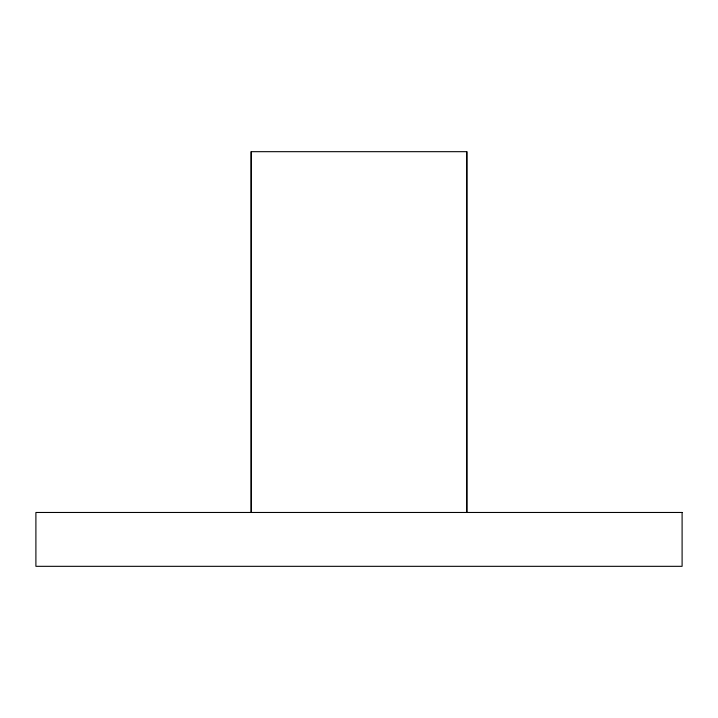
<?xml version="1.0" encoding="UTF-8"?>
<svg xmlns="http://www.w3.org/2000/svg" width="718" height="718" viewBox="0 0 718 718"><rect width="100%" height="100%" fill="white"/><g stroke="black" fill="none" stroke-linecap="round" stroke-linejoin="round"><path stroke-width="1.08" d="M466.924 512.472L466.924 151.677L251.076 151.677L251.076 512.472M466.7 151.677L466.7 512.472M251.3 151.677L251.336 512.472M682.1 512.472L35.9 512.472L35.9 566.322L682.1 566.322L682.1 512.472"/></g></svg>
